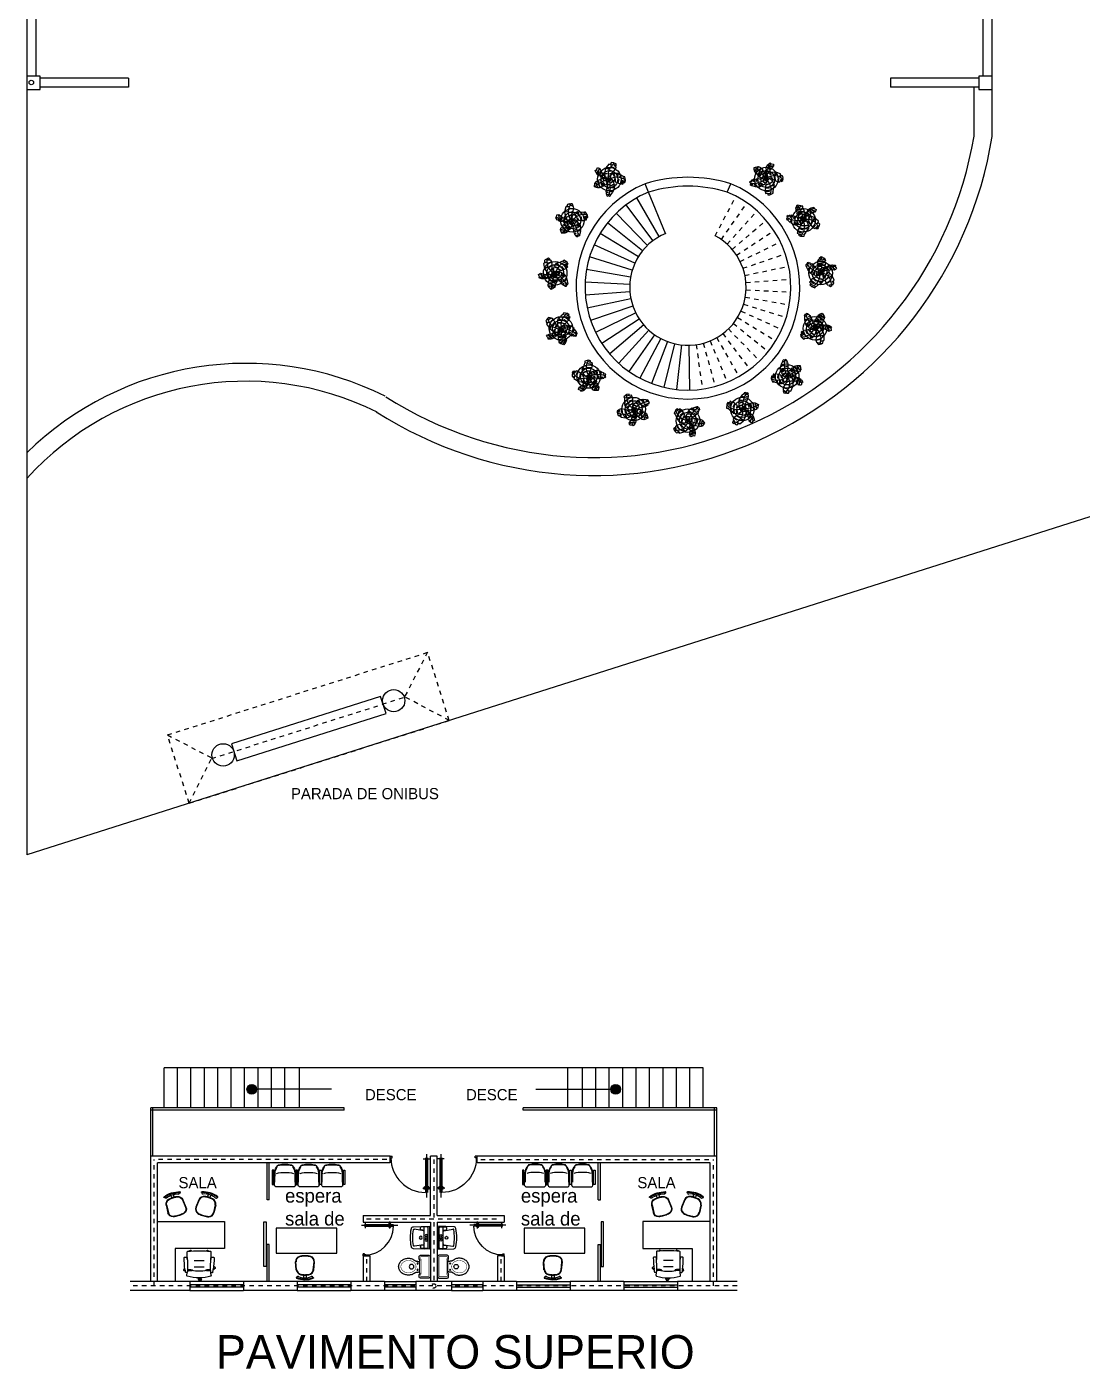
# Model space of a CAD drawing. Header units: metres. Extents: x -28 to 260, y 30 to 125.
# Drawn here: x 39.52 to 63.11, y 41.44 to 71.43 of the extents above; entities that cross this region are included whole.
import ezdxf

# ---------------------------------------------------------------- set-up
doc = ezdxf.new("R2010")
doc.units = ezdxf.units.M
doc.header["$LTSCALE"] = 0.01
doc.header["$MEASUREMENT"] = 0
for name, pattern in [('DASHDOT', [1, 0.5, -0.25, 0, -0.25]), ('HIDDEN2', [0.1875, 0.125, -0.0625]), ('PHANTOM2', [1.25, 0.625, -0.125, 0.125, -0.125, 0.125, -0.125])]:
    doc.linetypes.add(name, pattern=pattern)
for name, color, linetype in [('0.1', 2, 'Continuous'), ('0.10', 2, 'Continuous'), ('0.18', 1, 'Continuous'), ('0.20', 7, 'Continuous'), ('0.25', 6, 'Continuous'), ('0.35', 3, 'Continuous'), ('0.45', 4, 'Continuous'), ('EJES', 1, 'DASHDOT'), ('F', 7, 'Continuous'), ('la2d-cp-hille', 1, 'Continuous'), ('la2d-cp-tekla', 1, 'Continuous'), ('lsan', 3, 'PHANTOM2'), ('MOB2', 1, 'Continuous'), ('MUEBLES', 2, 'Continuous'), ('volados', 1, 'HIDDEN2')]:
    doc.layers.add(name, color=color, linetype=linetype)
doc.styles.add('ESTILO1', font='', dxfattribs={"height": 0.12})
doc.styles.add('texto', font='', dxfattribs={"height": 0.25})
doc.styles.get('ESTILO1').set_extended_font_data('AvantGarde Bk BT')
doc.styles.get('texto').set_extended_font_data('AvantGarde Bk BT')

# ---------------------------------------------------------------- blocks, each defined once
blk = doc.blocks.new('palma planta')
at = {"layer": '0.18'}
for points in [[(0.7, 0.7), (-2.3, 4.5), (2.5, 9.2), (0.5, 15.2), (-3.5, 13), (-3.8, 14.7), (1, 16.7), (0.2, 27.7), (-6, 25.7), (-6.5, 27), (0.2, 28.7), (-0.3, 37), (-6.8, 36.5), (-7, 37), (-2, 39), (-4, 43.2), (-8, 42.7), (-8.2, 43.7), (-5.2, 45.5), (-8.8, 48), (-11.8, 45.5), (-15.2, 46.2), (-18.2, 42.7), (-14.7, 41.2), (-15, 40), (-18.2, 41.2), (-21.2, 31.5), (-13.7, 32), (-14.3, 30.7), (-21.8, 30), (-23, 17.5), (-13.2, 21), (-13.5, 19.7), (-22, 15.7), (-19, 8.7), (-10.8, 15.2), (-10.2, 14.2), (-17, 7), (-13, 0.5), (-7.5, 7.5), (-6.8, 6.5), (-11.5, -0.5), (-7.8, -3), (-3.2, 1.7), (0.2, -0.5)], [(-0.5, -0.5), (-5.7, -4.3), (-13.7, -0.8), (-16, -1.8), (-14, -8.5), (-15, -8.5), (-18.5, 0.2), (-25.5, 0), (-25.5, -10), (-26.5, -10), (-27.2, 1.2), (-36.2, 2.5), (-36, -10.5), (-37, -10.8), (-38.5, 0.5), (-42, 0.5), (-42, -11), (-42.7, -11), (-43.5, -6), (-46.5, -6), (-46.7, -12.5), (-41.7, -22.5), (-38.5, -22), (-38.5, -19.8), (-37.5, -19.8), (-37.2, -21.8), (-29, -23.3), (-29, -18.5), (-28.2, -18.5), (-27.2, -22.8), (-19.2, -25.8), (-20.5, -16.5), (-19.2, -16.5), (-16.7, -26.3), (-7.2, -21.5), (-13, -13.5), (-11.5, -13), (-5.5, -21), (1.7, -11.8), (-2.7, -6), (0.7, -0.8)], [(0.7, 0), (5, 3.2), (0.5, 5), (2, 9.2), (8.3, 6), (8.7, 7.5), (3, 11.2), (6, 18.7), (14.2, 13), (15.2, 14.2), (7.8, 19.7), (12.5, 24.7), (19.7, 17.2), (20, 19), (14.5, 25.7), (19.3, 31), (24, 23), (25.3, 24.2), (20.5, 31.2), (25.3, 33.5), (28, 27.5), (28.3, 30), (26.8, 33.7), (35.5, 33.7), (38.5, 22), (33, 23.7), (32.3, 22.7), (38.3, 20.7), (35.5, 15.5), (27.3, 17.5), (26.5, 16.2), (33, 13), (26.5, 7), (21.8, 12.5), (20.7, 11.2), (24.5, 6.2), (20, 1.5), (15.7, 7.5), (14.7, 6.7), (17.5, 1.7), (13.8, 0.5), (10, 2.2), (10.3, 0), (6, 1), (0.7, -0.5)], [(3.8, 0.5), (17, 0.5), (27.3, -0.3), (28.3, -1.8), (25.3, -1.8), (25.7, -2.5), (34.5, -1.5), (42.7, -6.8), (38.5, -7.8), (39.3, -9.3), (44, -8), (48.8, -14), (45.8, -16.5), (44.8, -23.8), (39.3, -24), (39.3, -12.5), (38, -12.5), (38, -24), (29.3, -15.5), (32, -8.8), (30.7, -8.5), (28.5, -14), (21.8, -11.8), (24, -3), (22.5, -3.8), (20.7, -9.8), (17, -6.3), (15.7, -2.3), (4.3, -0.5)], [(0.5, -2), (3.2, -9.3), (-0.5, -16.5), (0.2, -18.8), (6, -15.8), (6, -17), (0.2, -20.3), (-4, -27), (7.3, -26), (7.3, -27.8), (-4.3, -27.8), (-8, -36.2), (2.8, -38.2), (2.5, -39.2), (-8.2, -36.7), (-8, -42.5), (0.2, -47), (-1, -48), (-7, -46.2), (-4.5, -51.5), (0.5, -52), (2.2, -48), (3, -49.2), (3, -52.2), (9.2, -51), (11.8, -45.7), (8.3, -45.7), (8.3, -43.5), (15.7, -44.2), (20.5, -30.5), (12.5, -30), (12.8, -28.8), (21, -28.8), (20, -14), (12.8, -15.5), (12.5, -14.3), (19, -12.5), (14.7, -3.5), (7.3, -6.8), (6.5, -6), (12.8, -3), (7.3, -1), (6, -3), (0, -0.8)]]:
    blk.add_lwpolyline(points, dxfattribs=at)
for centre, radius, start, end in [((54, 39.2), 66.3, 174.3253, 216.2379), ((6.7, -53.8), 54, 43.7378, 97.153), ((-25.6, -25.2), 35.9, 320.1468, 44.6004), ((-37.1, 73.1), 82.5, 296.9107, 330.5432), ((-31.8, 24.7), 40.8, 249.5674, 322.242)]:
    blk.add_arc(centre, radius, start, end, dxfattribs=at)
blk = doc.blocks.new('ca-39405')
at = {"layer": 'la2d-cp-tekla'}
for p, q in [((-0.197, -0.223), (-0.212, -0.397)), ((-0.187, -0.224), (-0.202, -0.398)), ((-0.182, -0.05), (-0.182, -0.052)), ((-0.03, -0.104), (-0.03, -0.044)), ((0.03, -0.104), (0.03, -0.044)), ((0.182, -0.05), (0.182, -0.052)), ((0.187, -0.224), (0.201, -0.398)), ((0.197, -0.223), (0.211, -0.397)), ((-0.017, -0.524), (0.017, -0.524)), ((-0.017, -0.534), (0.017, -0.534))]:
    blk.add_line(p, q, dxfattribs=at)
for points in [[(-0.182, -0.05, -0.095977), (-0.185, -0.05, -0.097414), (-0.188, -0.049, -0.099518), (-0.19, -0.047, -0.101059), (-0.192, -0.045, -0.101059), (-0.192, -0.042, -0.099518), (-0.191, -0.039, -0.097414), (-0.189, -0.037, -0.095977), (-0.186, -0.035, -0.095977)], [(0.182, -0.05, 0.095977), (0.185, -0.05, 0.097414), (0.188, -0.049, 0.099518), (0.19, -0.047, 0.101059), (0.192, -0.045, 0.101059), (0.192, -0.042, 0.099518), (0.191, -0.039, 0.097414), (0.189, -0.037, 0.095977), (0.186, -0.035, 0.095977)]]:
    blk.add_lwpolyline(points, format="xyb", dxfattribs=at)
for centre, radius, start, end in [((0, -0.511), 0.511, 68.614, 111.386), ((-0.065, -0.243), 0.134, 100.6968, 171.2145), ((-0.065, -0.243), 0.124, 100.7194, 171.0514), ((0, -0.511), 0.496, 68.4598, 111.5646), ((-0.153, -0.044), 0.03, 195.5, 293.1761), ((0, -0.401), 0.358, 66.8239, 113.1761), ((0.006, -0.646), 0.543, 90.6356, 100.1272), ((0.006, -0.646), 0.533, 90.6356, 100.1218), ((-0.006, -0.646), 0.543, 79.8728, 89.3644), ((-0.006, -0.646), 0.533, 79.8782, 89.3644), ((0.064, -0.243), 0.124, 8.9486, 79.2806), ((0.064, -0.243), 0.134, 8.7855, 79.3032), ((0.153, -0.044), 0.03, 246.8239, 344.5), ((-0.095, -0.408), 0.117, 174.8681, 254.2273), ((-0.095, -0.408), 0.107, 174.8681, 254.1609), ((-0.016, -0.089), 0.446, 255.6767, 270.1041), ((-0.016, -0.089), 0.436, 255.6936, 270.1053), ((0.016, -0.089), 0.436, 269.8947, 284.3233), ((0.016, -0.089), 0.446, 269.8959, 284.3233), ((0.094, -0.408), 0.107, 285.7727, 5.1319), ((0.094, -0.408), 0.117, 285.7727, 5.1319)]:
    blk.add_arc(centre, radius, start, end, dxfattribs=at)
blk = doc.blocks.new('1')
for p, q in [((-151, 235), (-164, 265)), ((-148, 221), (-148, -105)), ((-151, -119), (-164, -149))]:
    blk.add_line(p, q)
for points in [[(-167, -164), (-167, -206, 0.414214), (-131, -242), (85, -242, 0.414214), (121, -206), (121, 322, 0.414214), (85, 358), (-131, 358, 0.414214), (-167, 322), (-167, 279)], [(-353, 264, 0.079341), (-448, 280, 0.081339), (-545, 264, 0.089658), (-627, 219, 0.104635), (-686, 145, 0.118413), (-707, 58, 0.118413)], [(-707, 58, 0.118413), (-686, -30, 0.104635), (-627, -103, 0.089658), (-545, -148, 0.081339), (-448, -164, 0.079341), (-353, -149, 0.086725)]]:
    blk.add_lwpolyline(points, format="xyb")
at = {"const_width": 12}
blk.add_lwpolyline([(-647, 58, 0.118413), (-633, -2, 0.104635), (-589, -57, 0.089658), (-526, -91, 0.081339), (-448, -104, 0.081339), (-370, -91, 0.089658), (-307, -57, 0.104635), (-263, -2, 0.118413), (-249, 58, 0.118413), (-263, 118, 0.104635), (-307, 172, 0.089658), (-370, 207, 0.081339), (-448, 220, 0.081339), (-526, 207, 0.089658), (-589, 172, 0.104635), (-633, 118, 0.118413)], format="xyb", close=True, dxfattribs=at)
for points in [[(-353, 264), (-332, 251), (-314, 240), (-299, 232), (-287, 225), (-277, 220), (-268, 215), (-261, 212), (-255, 209), (-249, 206), (-242, 204), (-235, 202), (-225, 200), (-212, 199), (-196, 198), (-175, 197), (-148, 197)], [(-353, -149), (-332, -136), (-314, -125), (-299, -116), (-287, -110), (-277, -104), (-268, -100), (-261, -96), (-255, -94), (-249, -91), (-242, -89), (-235, -87), (-225, -85), (-212, -83), (-196, -82), (-175, -82), (-148, -82)]]:
    blk.add_lwpolyline(points)
blk.add_lwpolyline([(-113, -122), (-131, -164), (-131, -194, 0.414214), (-119, -206), (73, -206, 0.414214), (85, -194), (85, 310, 0.414214), (73, 322), (-119, 322, 0.414214), (-131, 310), (-131, 279), (-113, 238)], format="xyb", dxfattribs=at)
blk.add_lwpolyline([(-112, 233), (-112, -118)], dxfattribs=at)
for centre, radius in [((-366, 58), 60), ((-208, 139), 15.4), ((-208, -24), 15.4)]:
    blk.add_circle(centre, radius)
for centre, radius, start, end in [((-131, 279), 36, 180, 203.2269), ((-184, 221), 36, 0, 23.2269), ((-124, 233), 12, 0, 23.2269), ((-131, -164), 36, 156.7731, 180), ((-184, -105), 36, 336.7731, 0), ((-124, -118), 12, 336.7731, 0)]:
    blk.add_arc(centre, radius, start, end)
blk = doc.blocks.new('2')
for p, q in [((-279, 143), (-289, -274)), ((-172, -117), (-215, 118)), ((195, -117), (237, 118)), ((311, -274), (301, 143)), ((-289, -274), (311, -274)), ((-275, -214), (-272, -61)), ((284, -138), (-262, -137)), ((274, -238), (-251, -238)), ((-219, -38), (-248, -38)), ((-187, -105), (-195, -57)), ((209, -105), (218, -57)), ((241, -38), (270, -38)), ((298, -214), (294, -61))]:
    blk.add_line(p, q)
for centre, radius in [((-49, -193), 26.2), ((11, -46), 38.2), ((11, -193), 26.2), ((71, -193), 26.2)]:
    blk.add_circle(centre, radius)
for centre, radius, start, end in [((-219, 141), 60, 101.0814, 178.6196), ((11, -1033), 1256, 78.9186, 101.0814), ((-191, 122), 24, 99.9266, 190.2003), ((11, -1033), 1196, 80.0734, 99.9266), ((213, 122), 24, 349.7997, 80.0734), ((241, 141), 60, 1.3804, 78.9186), ((-262, -161), 24, 90, 178.6196), ((-251, -214), 24, 178.6196, 270), ((-248, -62), 24, 90, 178.6196), ((-219, -62), 24, 10.2003, 90), ((-163, -100), 24, 190.2003, 253.0386), ((-149, -112), 24, 190.2003, 270), ((171, -112), 24, 270, 349.7997), ((185, -100), 24, 286.9614, 349.7997), ((241, -62), 24, 90, 169.7997), ((270, -62), 24, 1.3804, 90), ((274, -214), 24, 270, 1.3804), ((284, -162), 24, 1.3804, 90)]:
    blk.add_arc(centre, radius, start, end)
blk = doc.blocks.new('puerta')
for p, q in [((-0.01, 0.92), (-0.01, 0.9)), ((-0.01, 0.92), (0.065, 0.92)), ((-0.01, 0.9), (0.025, 0.9)), ((0.025, 0.9), (0.025, 0.879)), ((0.025, 0.895), (0.025, 0.87)), ((0.025, 0.87), (0.065, 0.87)), ((0.065, 0.92), (0.065, 0.87)), ((0.025, 0.1), (-0.775, 0.1)), ((-0.695, 0.122), (-0.655, 0.122)), ((-0.655, 0.029), (-0.695, 0.029)), ((-0.689, 0.1), (-0.689, 0.122)), ((-0.661, 0.1), (-0.689, 0.1)), ((-0.689, 0.029), (-0.689, 0.05)), ((-0.689, 0.05), (-0.661, 0.05)), ((-0.661, 0.122), (-0.661, 0.1)), ((-0.661, 0.05), (-0.661, 0.029))]:
    blk.add_line(p, q)
blk.add_lwpolyline([(0.025, 0.05), (-0.775, 0.05)])
for centre, start, end in [((-0.675, 0.122), 0, 180), ((-0.675, 0.029), 180, 0)]:
    blk.add_arc(centre, 0.02, start, end)
for points in [[(-0.661, 0.122), (-0.689, 0.122), (-0.661, 0.1), (-0.689, 0.1)], [(-0.661, 0.05), (-0.689, 0.05), (-0.661, 0.029), (-0.689, 0.029)]]:
    blk.add_solid(points)
at = {"layer": 'MUEBLES'}
for p, q in [((0.114, 0.075), (-0.894, 0.075)), ((-0.632, 0.111), (-0.711, 0.111)), ((-0.632, 0.039), (-0.711, 0.039)), ((-0.675, 0.164), (-0.675, -0.028)), ((0, 0.15), (0, 0))]:
    blk.add_line(p, q, dxfattribs=at)
blk.add_arc((0.025, 0.1), 0.8, 90, 180, dxfattribs=at)
for points in [[(-0.725, 0.1), (-0.775, 0.1), (-0.725, 0.05), (-0.775, 0.05)], [(0.025, 0.1), (-0.025, 0.1), (0.025, 0.05), (-0.025, 0.05)]]:
    blk.add_solid(points, dxfattribs=at)
blk = doc.blocks.new('ca-2341')
at = {"layer": 'la2d-cp-hille'}
for p, q in [((-0.763, -0.474), (-0.763, -0.2)), ((-0.293, -0.474), (-0.293, -0.2)), ((-0.235, -0.474), (-0.235, -0.2)), ((0.235, -0.474), (0.235, -0.2)), ((0.293, -0.474), (0.293, -0.2)), ((0.763, -0.474), (0.763, -0.2))]:
    blk.add_line(p, q, dxfattribs=at)
for points in [[(-0.778, -0.137), (-0.813, -0.137), (-0.813, -0.457), (-0.778, -0.457)], [(-0.247, -0.137), (-0.281, -0.137), (-0.281, -0.457), (-0.247, -0.457)], [(0.246, -0.137), (0.281, -0.137), (0.281, -0.457), (0.246, -0.457)], [(0.778, -0.137), (0.813, -0.137), (0.813, -0.457), (0.778, -0.457)]]:
    blk.add_lwpolyline(points, close=True, dxfattribs=at)
for centre, radius, start, end in [((-0.47, -0.226), 0.294, 137.8277, 175.0363), ((4.66, -0.352), 5.411, 178.3626, 180.5706), ((-0.477, -0.221), 0.273, 144.2543, 174.8666), ((-0.53, -0.937), 0.753, 75.1684, 104.444), ((-0.651, -0.062), 0.05, 101.1444, 137.8277), ((-0.528, -0.915), 0.902, 79.8449, 100.1551), ((-0.528, -0.686), 0.686, 78.8556, 101.1444), ((-0.405, -0.062), 0.05, 42.1723, 78.8556), ((-0.586, -0.226), 0.294, 4.9637, 42.1723), ((-0.579, -0.221), 0.273, 5.1334, 35.7457), ((-5.716, -0.352), 5.411, 359.4294, 1.6374), ((0.058, -0.226), 0.294, 137.8277, 175.0363), ((5.188, -0.352), 5.411, 178.3626, 180.5706), ((0.051, -0.221), 0.273, 144.2543, 174.8666), ((-0.002, -0.937), 0.753, 75.1684, 104.444), ((-0.123, -0.062), 0.05, 101.1444, 137.8277), ((0, -0.915), 0.902, 79.8449, 100.1551), ((0, -0.686), 0.686, 78.8556, 101.1444), ((0.123, -0.062), 0.05, 42.1723, 78.8556), ((-0.058, -0.226), 0.294, 4.9637, 42.1723), ((-0.051, -0.221), 0.273, 5.1334, 35.7457), ((-5.188, -0.352), 5.411, 359.4294, 1.6374), ((0.586, -0.226), 0.294, 137.8277, 175.0363), ((5.716, -0.352), 5.411, 178.3626, 180.5706), ((0.579, -0.221), 0.273, 144.2543, 174.8666), ((0.53, -0.937), 0.753, 75.556, 104.8316), ((0.405, -0.062), 0.05, 101.1444, 137.8277), ((0.528, -0.915), 0.902, 79.8449, 100.1551), ((0.528, -0.686), 0.686, 78.8556, 101.1444), ((0.651, -0.062), 0.05, 42.1723, 78.8556), ((0.47, -0.226), 0.294, 4.9637, 42.1723), ((0.477, -0.221), 0.273, 5.1334, 35.7457), ((-4.66, -0.352), 5.411, 359.4294, 1.6374), ((-0.733, -0.474), 0.03, 180, 266.8721), ((-0.528, 3.277), 3.787, 266.8721, 273.1279), ((-0.323, -0.474), 0.03, 273.1279, 0), ((-0.205, -0.474), 0.03, 180, 266.8721), ((0, 3.277), 3.787, 266.8721, 273.1279), ((0.205, -0.474), 0.03, 273.1279, 0), ((0.323, -0.474), 0.03, 180, 266.8721), ((0.528, 3.277), 3.787, 266.8721, 273.1279), ((0.733, -0.474), 0.03, 273.1279, 0)]:
    blk.add_arc(centre, radius, start, end, dxfattribs=at)
blk = doc.blocks.new('A2PLS033')
at = {"layer": '0.18'}
for p, q in [((-0.02, 0.305), (-0.02, 0.323)), ((-0.01, 0.334), (-0.01, 0.305)), ((-0.005, 0.337), (-0.005, 0.305)), ((-0.004, 0.342), (0.035, 0.366)), ((0, 0.337), (0, 0.305)), ((0.005, 0.337), (0.005, 0.305)), ((0.01, 0.334), (0.01, 0.305)), ((0.02, 0.312), (0.054, 0.333)), ((0.02, 0.305), (0.02, 0.323)), ((0.054, 0.333), (0.035, 0.366)), ((-0.311, 0.152), (-0.337, 0.146)), ((-0.326, 0.097), (-0.337, 0.146)), ((-0.322, 0.099), (-0.317, 0.098)), ((-0.321, 0.104), (-0.317, 0.103)), ((-0.32, 0.094), (-0.318, 0.093)), ((-0.319, 0.109), (-0.316, 0.108)), ((-0.27, 0.18), (-0.3, 0.18)), ((-0.272, 0.252), (-0.265, 0.179)), ((-0.11, 0.055), (0.11, 0.055)), ((0.272, 0.252), (0.265, 0.179)), ((0.27, 0.18), (0.3, 0.18)), ((0.319, 0.109), (0.316, 0.108)), ((0.321, 0.104), (0.317, 0.103)), ((0.322, 0.099), (0.317, 0.098)), ((0.32, 0.094), (0.318, 0.093)), ((0.321, 0.113), (0.358, 0.08)), ((0.322, 0.061), (0.334, 0.051)), ((0.334, 0.051), (0.358, 0.08)), ((-0.263, -0.111), (-0.263, -0.281)), ((-0.222, -0.294), (-0.225, -0.303)), ((-0.183, -0.298), (-0.19, -0.316)), ((-0.11, -0.085), (0.11, -0.085)), ((0.195, -0.297), (0.187, -0.316)), ((0.263, -0.281), (0.263, -0.111)), ((-0.225, -0.303), (-0.19, -0.316)), ((0.152, -0.3), (0.152, -0.301)), ((0.152, -0.301), (0.187, -0.316))]:
    blk.add_line(p, q, dxfattribs=at)
for points in [[(0.033, 0.364, 0.310293), (0.022, 0.367, 0.078252), (-0.005, 0.351, 0.286366), (-0.008, 0.341, 0.310293)], [(0.052, 0.332, -0.310293), (0.049, 0.321, -0.078252), (0.023, 0.305, -0.068421), (0.02, 0.304, -0.310293)], [(-0.337, 0.144, 0.310293), (-0.342, 0.134, 0.078252), (-0.335, 0.104, 0.310293), (-0.326, 0.098, 0.310293)], [(0.357, 0.081, 0.310293), (0.356, 0.093, 0.078252), (0.332, 0.113, 0.310293), (0.321, 0.113, 0.310293)], [(0.332, 0.053, -0.236002), (0.323, 0.051, -0.078252)], [(-0.225, -0.301, -0.228458), (-0.229, -0.294, -0.078252)], [(-0.189, -0.314, 0.310293), (-0.179, -0.309, 0.029897), (-0.174, -0.298, 0.310293)], [(0.188, -0.314, 0.310293), (0.198, -0.31, 0.03882), (0.205, -0.296, 0.310293)]]:
    blk.add_lwpolyline(points, format="xyb", dxfattribs=at)
for centre, radius, start, end in [((0, -0.543), 0.848, 71.7842, 108.2158), ((0, 0.323), 0.02, 0.4283, 179.5717), ((1.538, -0.16), 1.873, 171.6754, 179.6081), ((-0.307, 0.1), 0.02, 112.3756, 231.8094), ((-0.81, 0.184), 0.5, 351.6754, 358.4789), ((-0.3, 0.17), 0.01, 90, 178.4789), ((-0.262, 0.253), 0.01, 108.2158, 185.219), ((-0.27, 0.17), 0.01, 1.4713, 90), ((-4.228, 0.068), 3.97, 356.8815, 1.4713), ((-0.202, 0.32), 0.185, 251.9937, 281.3088), ((-0.253, 0.477), 0.365, 269.0943, 285.2192), ((0, -0.69), 0.845, 78.6912, 101.3088), ((-0.163, 0.143), 0.02, 285.2192, 0), ((0.163, 0.143), 0.02, 180, 254.7808), ((0.253, 0.477), 0.365, 254.7808, 270.9057), ((0.202, 0.32), 0.185, 258.6912, 288.0063), ((4.228, 0.068), 3.97, 178.5287, 183.1185), ((0.27, 0.17), 0.01, 90, 178.5287), ((0.262, 0.253), 0.01, 354.781, 71.7842), ((0.3, 0.17), 0.01, 1.5211, 90), ((0.81, 0.184), 0.5, 181.5211, 188.3246), ((0.307, 0.1), 0.02, 308.1906, 67.6244), ((-1.538, -0.16), 1.873, 0.3919, 8.3246), ((-0.325, -0.147), 0.01, 179.6081, 257.4674), ((-0.3, -0.035), 0.125, 257.4674, 282.9164), ((-0.274, -0.147), 0.01, 282.9164, 356.8815), ((-0.253, -0.281), 0.01, 180, 263.6817), ((0, 1.999), 2.304, 263.6817, 276.3183), ((0.253, -0.281), 0.01, 276.3183, 0), ((0.274, -0.147), 0.01, 183.1185, 257.0836), ((0.3, -0.035), 0.125, 257.0836, 282.5326), ((0.325, -0.147), 0.01, 282.5326, 0.3919)]:
    blk.add_arc(centre, radius, start, end, dxfattribs=at)

msp = doc.modelspace()

# ---------------------------------------------------------------- hatches: boundary and pattern name
at = {"layer": '0.25'}
h = msp.add_hatch(dxfattribs=at)
h.set_pattern_fill('ANSI31', color=256, style=0)
h.set_pattern_definition([(315, (32.2571, 249.25902), (-0.08838835, -0.08838835), [])])
h.paths.add_polyline_path([(44.654, 47.693, 1), (44.441, 47.693, 1)])
for points in [[(44.654, 47.693, 1), (44.441, 47.693, 1)], [(52.788, 47.693, 1), (52.575, 47.693, 1)]]:
    msp.add_hatch(color=256, dxfattribs=at).paths.add_polyline_path(points)
h = msp.add_hatch(dxfattribs=at)
h.set_pattern_fill('ANSI31', color=256, style=0)
h.set_pattern_definition([(225, (64.97238, 249.25902), (0.08838835, -0.08838835), [])])
h.paths.add_polyline_path([(52.788, 47.693, 1), (52.575, 47.693, 1)])

# ---------------------------------------------------------------- linework, layer by layer
for p, q in [((60.697, 69.044), (60.697, 70.08)), ((44.89, 45.226), (44.89, 46.051)), ((44.94, 45.226), (44.94, 46.051)), ((52.29, 45.226), (52.29, 46.051)), ((52.34, 45.226), (52.34, 46.051)), ((44.94, 45.226), (44.89, 45.226)), ((52.29, 45.226), (52.34, 45.226)), ((44.89, 43.401), (44.89, 44.226)), ((44.94, 44.226), (44.89, 44.226)), ((44.94, 43.401), (44.94, 44.226)), ((52.29, 43.401), (52.29, 44.226)), ((52.29, 44.226), (52.34, 44.226)), ((52.34, 43.401), (52.34, 44.226))]:
    msp.add_line(p, q)
for points in [[(42.44, 44.738), (43.94, 44.738), (43.94, 44.138), (42.84, 44.138), (42.84, 43.401)], [(54.79, 44.738), (53.29, 44.738), (53.29, 44.138), (54.39, 44.138), (54.39, 43.401)]]:
    msp.add_lwpolyline(points)
for points in [[(44.869, 43.735), (44.819, 43.735), (44.819, 44.735), (44.869, 44.735)], [(52.361, 43.735), (52.411, 43.735), (52.411, 44.735), (52.361, 44.735)], [(45.096, 44.03), (46.453, 44.03), (46.453, 44.594), (45.096, 44.594)], [(50.636, 44.03), (51.993, 44.03), (51.993, 44.594), (50.636, 44.594)]]:
    msp.add_lwpolyline(points, close=True)
msp.add_circle((39.622, 70.187), 0.05)
for centre, radius, start, end in [((52.195, 70.425), 8.618, 237.3679, 350.3856), ((60.347, 69.044), 0.35, 350.3856, 360), ((44.412, 56.926), 6.986, 63.4983, 134.4244)]:
    msp.add_arc(centre, radius, start, end)
at = {"layer": '0.1'}
for centre, radius in [((52.542, 68.027), 0.263), ((52.542, 68.027), 0.188), ((56.049, 68.029), 0.263), ((56.049, 68.029), 0.188), ((51.713, 67.105), 0.263), ((51.713, 67.105), 0.188), ((56.88, 67.107), 0.263), ((56.88, 67.107), 0.188), ((51.33, 65.925), 0.263), ((51.33, 65.925), 0.188), ((57.264, 65.928), 0.263), ((57.264, 65.928), 0.188), ((51.46, 64.691), 0.263), ((51.46, 64.691), 0.188), ((57.135, 64.694), 0.263), ((57.135, 64.694), 0.188), ((52.081, 63.617), 0.263), ((56.515, 63.619), 0.263), ((52.081, 63.617), 0.188), ((56.515, 63.619), 0.188), ((53.085, 62.889), 0.263), ((53.085, 62.889), 0.188), ((55.512, 62.89), 0.263), ((55.512, 62.89), 0.188), ((54.298, 62.631), 0.263), ((54.298, 62.631), 0.188)]:
    msp.add_circle(centre, radius, dxfattribs=at)
for centre, radius, start, end in [((54.297, 64.839), 3.23, 72.7705, 107.2295), ((54.297, 64.818), 3.051, 73.2326, 106.7674)]:
    msp.add_arc(centre, radius, start, end, dxfattribs=at)
at = {"layer": '0.10'}
for p, q in [((44.365, 43.401), (43.165, 43.401)), ((43.165, 43.201), (44.365, 43.201)), ((46.765, 43.401), (45.565, 43.401)), ((45.565, 43.201), (46.765, 43.201)), ((47.515, 43.401), (48.215, 43.401)), ((48.215, 43.201), (47.515, 43.201)), ((49.715, 43.401), (49.015, 43.401)), ((49.015, 43.201), (49.715, 43.201)), ((50.465, 43.401), (51.665, 43.401)), ((51.665, 43.201), (50.465, 43.201)), ((52.865, 43.401), (54.065, 43.401)), ((54.065, 43.201), (52.865, 43.201))]:
    msp.add_line(p, q, dxfattribs=at)
msp.add_lwpolyline([(44.214, 55.031), (47.55, 56.091), (47.429, 56.472), (44.093, 55.412)], close=True, dxfattribs=at)
for centre in [(47.721, 56.376), (43.909, 55.164)]:
    msp.add_circle(centre, 0.25, dxfattribs=at)
at = {"layer": '0.18'}
for p, q in [((61.097, 68.983), (61.097, 70.08)), ((53.653, 66.744), (53.157, 67.612)), ((53.799, 66.815), (53.417, 67.739)), ((53.392, 66.548), (52.696, 67.266)), ((53.516, 66.654), (52.916, 67.454)), ((53.282, 66.427), (52.502, 67.053)), ((53.189, 66.294), (52.336, 66.816)), ((53.054, 65.997), (52.099, 66.291)), ((53.112, 66.149), (52.201, 66.561)), ((53.016, 65.838), (52.031, 66.01)), ((52.998, 65.676), (52, 65.723)), ((53.001, 65.512), (52.004, 65.434)), ((53.024, 65.351), (52.045, 65.148)), ((53.067, 65.193), (52.121, 64.869)), ((53.13, 65.043), (52.232, 64.603)), ((53.21, 64.901), (52.375, 64.352)), ((53.308, 64.77), (52.548, 64.121)), ((53.422, 64.653), (52.749, 63.913)), ((53.549, 64.551), (52.974, 63.733)), ((53.689, 64.466), (53.221, 63.582)), ((53.837, 64.398), (53.484, 63.463)), ((53.994, 64.35), (53.76, 63.378)), ((54.154, 64.322), (54.045, 63.328)), ((54.317, 64.315), (54.333, 63.315)), ((54.64, 48.176), (42.59, 48.176)), ((44.365, 43.326), (43.165, 43.326)), ((44.365, 43.276), (43.165, 43.276)), ((46.765, 43.326), (45.565, 43.326)), ((46.765, 43.276), (45.565, 43.276)), ((48.215, 43.326), (47.515, 43.326)), ((48.215, 43.276), (47.515, 43.276)), ((49.715, 43.326), (49.015, 43.326)), ((49.715, 43.276), (49.015, 43.276)), ((50.465, 43.326), (51.665, 43.326)), ((50.465, 43.276), (51.665, 43.276)), ((52.865, 43.326), (54.065, 43.326)), ((52.865, 43.276), (54.065, 43.276))]:
    msp.add_line(p, q, dxfattribs=at)
for centre, radius, start, end in [((52.195, 70.425), 9.018, 237.3679, 350.7949), ((54.297, 65.614), 1.3, 112.5, 62.1), ((44.412, 56.926), 6.586, 63.4983, 137.9432)]:
    msp.add_arc(centre, radius, start, end, dxfattribs=at)
at = {"layer": '0.20'}
for p, q in [((39.522, 70.03), (39.522, 52.931)), ((42.59, 47.276), (42.59, 48.176)), ((42.89, 47.276), (42.89, 48.176)), ((43.19, 47.276), (43.19, 48.176)), ((43.49, 47.276), (43.49, 48.176)), ((43.79, 47.276), (43.79, 48.176)), ((44.09, 47.276), (44.09, 48.176)), ((44.39, 47.276), (44.39, 48.176)), ((44.69, 47.276), (44.69, 48.176)), ((44.99, 47.276), (44.99, 48.176)), ((45.29, 47.276), (45.29, 48.176)), ((45.615, 47.276), (45.615, 48.176)), ((51.615, 47.276), (51.615, 48.176)), ((51.94, 47.276), (51.94, 48.176)), ((52.24, 47.276), (52.24, 48.176)), ((52.54, 47.276), (52.54, 48.176)), ((52.84, 47.276), (52.84, 48.176)), ((53.14, 47.276), (53.14, 48.176)), ((53.44, 47.276), (53.44, 48.176)), ((53.74, 47.276), (53.74, 48.176)), ((54.04, 47.276), (54.04, 48.176)), ((54.34, 47.276), (54.34, 48.176)), ((54.64, 47.276), (54.64, 48.176)), ((42.29, 46.201), (42.29, 47.276)), ((46.615, 47.276), (42.29, 47.276)), ((46.615, 47.226), (42.29, 47.226)), ((42.34, 46.201), (42.34, 47.276)), ((46.615, 47.226), (46.615, 47.276)), ((54.94, 47.276), (50.615, 47.276)), ((50.615, 47.226), (50.615, 47.276)), ((54.94, 47.226), (50.615, 47.226)), ((54.89, 46.201), (54.89, 47.276)), ((54.94, 46.201), (54.94, 47.276))]:
    msp.add_line(p, q, dxfattribs=at)
at = {"layer": '0.25'}
for p, q in [((46.329, 47.693), (44.548, 47.693)), ((50.9, 47.693), (52.682, 47.693))]:
    msp.add_line(p, q, dxfattribs=at)
for centre in [(44.548, 47.693), (52.682, 47.693)]:
    msp.add_circle(centre, 0.106, dxfattribs=at)
at = {"layer": '0.35'}
for p, q in [((42.29, 43.401), (42.29, 46.201)), ((47.64, 46.201), (42.29, 46.201)), ((47.64, 46.051), (47.64, 46.201)), ((48.54, 44.876), (48.54, 46.201)), ((48.69, 46.201), (48.54, 46.201)), ((48.69, 44.876), (48.69, 46.201)), ((54.94, 46.201), (49.59, 46.201)), ((49.59, 46.051), (49.59, 46.201)), ((54.94, 43.401), (54.94, 46.201)), ((42.44, 43.401), (42.44, 46.051)), ((47.64, 46.051), (42.44, 46.051)), ((54.79, 46.051), (49.59, 46.051)), ((54.79, 43.401), (54.79, 46.051)), ((47.04, 44.876), (48.54, 44.876)), ((47.04, 44.876), (47.04, 44.726)), ((47.04, 44.726), (48.54, 44.726)), ((48.54, 44.726), (48.54, 43.401)), ((48.69, 44.876), (50.19, 44.876)), ((48.69, 44.726), (50.19, 44.726)), ((48.69, 44.726), (48.69, 43.401)), ((50.19, 44.876), (50.19, 44.726)), ((47.04, 43.976), (47.19, 43.976)), ((47.04, 43.976), (47.19, 43.976)), ((47.04, 43.976), (47.04, 43.401)), ((47.19, 43.976), (47.19, 43.401)), ((50.04, 43.976), (50.04, 43.401)), ((50.19, 43.976), (50.04, 43.976)), ((50.19, 43.976), (50.04, 43.976)), ((50.19, 43.976), (50.19, 43.401))]:
    msp.add_line(p, q, dxfattribs=at)
at = {"layer": '0.45'}
for p, q in [((39.522, 97.255), (39.522, 70.105)), ((60.897, 70.33), (60.897, 84.98)), ((61.097, 70.08), (61.097, 84.98)), ((39.722, 76.03), (39.722, 70.33)), ((41.797, 70.28), (39.822, 70.28)), ((41.797, 70.28), (41.797, 70.08)), ((60.797, 70.28), (58.822, 70.28)), ((58.822, 70.28), (58.822, 70.08)), ((41.797, 70.08), (39.822, 70.08)), ((60.797, 70.08), (58.822, 70.08)), ((53.417, 67.739), (53.34, 67.924)), ((55.177, 67.739), (55.254, 67.924)), ((43.165, 43.401), (41.834, 43.401)), ((43.165, 43.201), (41.834, 43.201)), ((43.165, 43.401), (43.165, 43.201)), ((44.365, 43.401), (44.365, 43.201)), ((45.565, 43.401), (44.365, 43.401)), ((45.565, 43.201), (44.365, 43.201)), ((45.565, 43.401), (45.565, 43.201)), ((47.515, 43.401), (46.765, 43.401)), ((46.765, 43.401), (46.765, 43.201)), ((47.515, 43.201), (46.765, 43.201)), ((47.515, 43.401), (47.515, 43.201)), ((48.215, 43.401), (48.215, 43.201)), ((49.015, 43.401), (48.215, 43.401)), ((49.015, 43.201), (48.215, 43.201)), ((49.015, 43.401), (49.015, 43.201)), ((50.465, 43.401), (49.715, 43.401)), ((49.715, 43.401), (49.715, 43.201)), ((50.465, 43.201), (49.715, 43.201)), ((50.465, 43.401), (50.465, 43.201)), ((51.665, 43.401), (51.665, 43.201)), ((52.865, 43.401), (51.665, 43.401)), ((52.865, 43.201), (51.665, 43.201)), ((52.865, 43.401), (52.865, 43.201)), ((55.396, 43.401), (54.065, 43.401)), ((54.065, 43.401), (54.065, 43.201)), ((55.396, 43.201), (54.065, 43.201))]:
    msp.add_line(p, q, dxfattribs=at)
for points in [[(39.822, 70.33), (39.522, 70.33), (39.522, 70.03), (39.822, 70.03)], [(61.097, 70.33), (60.797, 70.33), (60.797, 70.03), (61.097, 70.03)]]:
    msp.add_lwpolyline(points, close=True, dxfattribs=at)
for radius in [2.5, 2.3]:
    msp.add_arc((54.297, 65.614), radius, 112.5, 67.5, dxfattribs=at)
at = {"layer": 'EJES'}
for p, q in [((42.365, 43.301), (42.365, 46.126)), ((47.565, 46.126), (42.365, 46.126)), ((48.615, 46.126), (48.615, 43.401)), ((49.665, 46.126), (54.865, 46.126)), ((54.865, 43.301), (54.865, 46.126)), ((47.115, 44.801), (50.115, 44.801)), ((47.115, 43.901), (47.115, 43.301)), ((50.115, 43.901), (50.115, 43.401)), ((55.396, 43.301), (41.834, 43.301))]:
    msp.add_line(p, q, dxfattribs=at)
at = {"layer": 'F'}
msp.add_line((71.507, 63.098), (39.522, 52.931), dxfattribs=at)
at = {"layer": 'lsan'}
msp.add_circle((48.615, 43.301), 0.05, dxfattribs=at)
at = {"layer": 'volados'}
for p, q in [((54.905, 66.763), (55.373, 67.647)), ((55.044, 66.678), (55.619, 67.496)), ((55.172, 66.576), (55.845, 67.316)), ((55.286, 66.459), (56.046, 67.108)), ((55.384, 66.328), (56.219, 66.877)), ((55.464, 66.186), (56.362, 66.626)), ((55.527, 66.036), (56.473, 66.359)), ((55.57, 65.878), (56.549, 66.081)), ((55.593, 65.716), (56.59, 65.795)), ((55.578, 65.391), (56.563, 65.219)), ((55.596, 65.553), (56.594, 65.506)), ((55.482, 65.079), (56.393, 64.668)), ((55.54, 65.232), (56.495, 64.938)), ((55.312, 64.802), (56.092, 64.176)), ((55.405, 64.935), (56.258, 64.413)), ((54.941, 64.485), (55.437, 63.617)), ((55.078, 64.575), (55.678, 63.775)), ((55.202, 64.681), (55.898, 63.963)), ((54.48, 64.327), (54.621, 63.337)), ((54.64, 64.361), (54.904, 63.396)), ((54.794, 64.413), (55.177, 63.49)), ((42.666, 55.609), (48.479, 57.456)), ((48.479, 57.456), (47.965, 56.464)), ((48.964, 55.932), (48.479, 57.456)), ((43.652, 55.083), (47.977, 56.457)), ((48.964, 55.932), (47.965, 56.464)), ((43.15, 54.084), (48.964, 55.932)), ((42.666, 55.609), (43.658, 55.095)), ((43.15, 54.084), (42.666, 55.609)), ((43.15, 54.084), (43.658, 55.095))]:
    msp.add_line(p, q, dxfattribs=at)

# ---------------------------------------------------------------- block references
at = {"xscale": -1}
msp.add_blockref('ca-2341', (45.819, 46.022), dxfattribs=at)
msp.add_blockref('ca-2341', (51.411, 46.022))
for name, p, rotation in [('ca-39405', (42.757, 45.379), 17.46282403321591), ('ca-39405', (53.607, 45.379), 17.46282403321591), ('A2PLS033', (43.372, 43.783), 180)]:
    msp.add_blockref(name, p, dxfattribs=dict(at, rotation=rotation))
for name, p, rotation in [('ca-39405', (43.622, 45.379), 342.5371759667841), ('ca-39405', (54.472, 45.379), 342.5371759667841), ('A2PLS033', (53.858, 43.783), 180), ('ca-39405', (45.735, 43.439), 179.5092108950142), ('ca-39405', (51.275, 43.439), 179.5092108950142)]:
    msp.add_blockref(name, p, dxfattribs=dict(rotation=rotation))
at = {"layer": '0.1', "xscale": 0.007500000000000001, "yscale": 0.007500000000000001, "zscale": 0.007500000000000001}
for p, rotation in [((52.541, 68.012), 162.3099999958787), ((56.034, 68.025), 90.3099999958787), ((51.718, 67.09), 186.3099999958788), ((56.865, 67.11), 66.30999999587854), ((51.341, 65.914), 210.3099999958787), ((57.251, 65.936), 42.30999999587856), ((51.475, 64.686), 234.3099999958786), ((57.126, 64.707), 18.30999999587857), ((52.096, 63.618), 258.3099999958786), ((56.513, 63.635), 354.3099999958786), ((53.099, 62.895), 282.3099999958786), ((55.516, 62.905), 330.3099999958786), ((54.308, 62.643), 306.3099999958786)]:
    msp.add_blockref('palma planta', p, dxfattribs=dict(at, rotation=rotation))
at = {"layer": '0.18'}
for p, xscale, yscale, zscale, rotation in [((48.527, 46.138), 0.9647725782040482, 0.9647725782040482, 0.9647725782040416, 90), ((48.702, 46.138), -0.9647725782040482, 0.9647725782040482, 0.9647725782040416, 270), ((47.092, 44.715), 0.8036555576439639, 0.8036555576439639, 0.8036555576439666, 180), ((50.138, 44.715), -0.8036555576439639, 0.8036555576439639, 0.8036555576439666, 180)]:
    msp.add_blockref('puerta', p, dxfattribs=dict(at, xscale=xscale, yscale=yscale, zscale=zscale, rotation=rotation))
at = {"layer": 'MOB2', "yscale": 0.0008500000000140062, "zscale": 0.00085}
for name, p, xscale, rotation in [('2', (48.286, 44.387), -0.0008499999999855845, 90), ('2', (48.941, 44.387), 0.0008499999999855845, 270), ('1', (48.432, 43.78), -0.0008500000000140062, 180), ('1', (48.805, 43.78), 0.0008500000000140062, 180)]:
    msp.add_blockref(name, p, dxfattribs=dict(at, xscale=xscale, rotation=rotation))

# ---------------------------------------------------------------- texts
for s, height, style, p in [('PARADA DE ONIBUS', 0.25, 'texto', (45.425, 54.174)), ('DESCE', 0.25, 'texto', (47.079, 47.449)), ('DESCE', 0.25, 'texto', (49.337, 47.449)), ('SALA', 0.25, 'texto', (42.912, 45.483)), ('SALA', 0.25, 'texto', (53.166, 45.483)), ('espera', 0.3091, 'ESTILO1', (45.293, 45.162)), ('espera', 0.3091, 'ESTILO1', (50.564, 45.162)), ('sala de', 0.3091, 'ESTILO1', (45.293, 44.65)), ('sala de', 0.3091, 'ESTILO1', (50.564, 44.65)), ('PAVIMENTO SUPERIO', 0.75, 'texto', (43.748, 41.452))]:
    msp.add_text(s, height=height, dxfattribs=dict(style=style)).set_placement(p)

doc.saveas('drawing.dxf')
